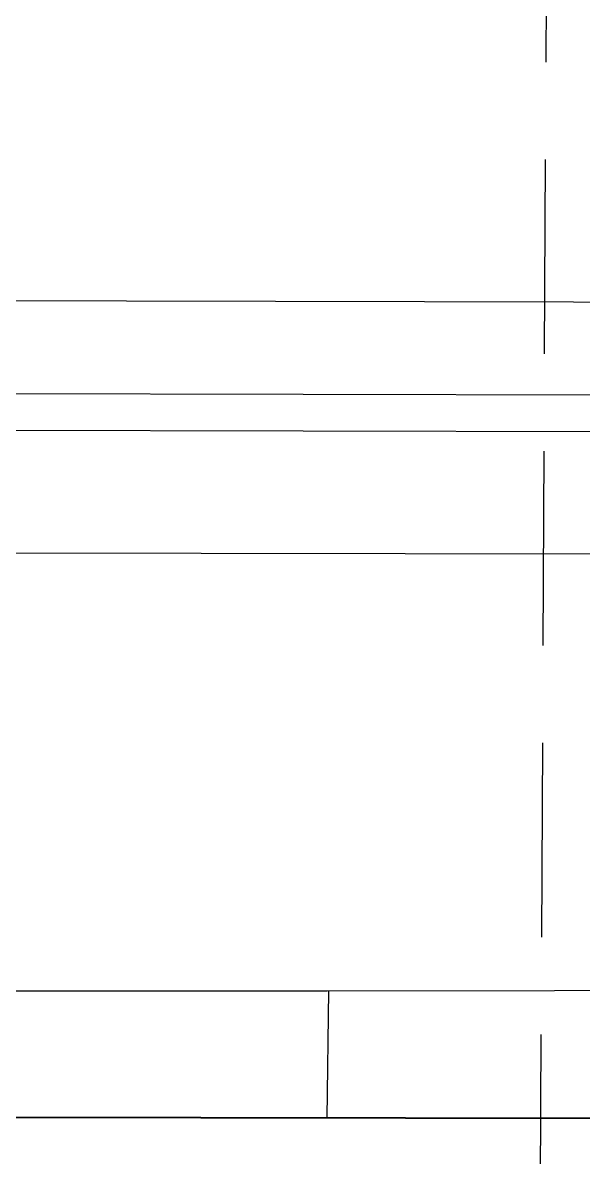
# Model space of a CAD drawing. Header units: millimetres. Extents: x -4997 to -4876, y -8737 to -8661.
# Drawn here: x -4919.887 to -4918.055, y -8708.878 to -8705.173 of the extents above; entities that cross this region are included whole.
import ezdxf

# ---------------------------------------------------------------- set-up
doc = ezdxf.new("R2010")
doc.units = ezdxf.units.MM
doc.header["$LTSCALE"] = 0.1
doc.linetypes.add('HIDDEN', pattern=[9.525, 6.35, -3.175])
doc.layers.add('coberturas', color=7, linetype='Continuous', lineweight=40)
for name, color, linetype in [('imagem', 7, 'Continuous'), ('layout cobertura', 251, 'Continuous'), ('visto', 9, 'Continuous')]:
    doc.layers.add(name, color=color, linetype=linetype)
picture_1 = doc.add_image_def('image1.jpg', size_in_pixel=(1920, 1080))

msp = doc.modelspace()

# ---------------------------------------------------------------- linework, layer by layer
at = {"layer": 'coberturas'}
msp.add_line((-4910.2815, -8708.7637), (-4921.9828, -8708.7453), dxfattribs=at)
at = {"layer": 'layout cobertura', "linetype": 'HIDDEN'}
msp.add_line((-4918.1953, -8709.1123), (-4918.1165, -8693.1125), dxfattribs=at)
at = {"layer": 'visto'}
msp.add_line((-4921.9828, -8706.3802), (-4910.2815, -8706.4027), dxfattribs=at).dxf.unprotected_set("ltscale", 0)
for p, q in [((-4921.9828, -8706.5002), (-4910.2815, -8706.5227)), ((-4921.9828, -8706.9002), (-4910.2815, -8706.9227)), ((-4918.8873, -8708.3341), (-4918.8927, -8708.7502))]:
    msp.add_line(p, q, dxfattribs=at)
for points in [[(-4921.9827, -8706.076), (-4911.269, -8706.0993), (-4910.2815, -8706.0998)], [(-4921.9828, -8708.3371), (-4921.4593, -8708.3365), (-4919.9374, -8708.3349), (-4918.8917, -8708.3341), (-4917.4065, -8708.3322), (-4916.3543, -8708.3278), (-4914.8215, -8708.3207), (-4913.8213, -8708.3134), (-4912.2618, -8708.3034), (-4911.2117, -8708.3025), (-4910.2815, -8708.3024)]]:
    msp.add_lwpolyline(points, dxfattribs=at)

# ---------------------------------------------------------------- pictures from other files: only their frames are drawn
at = {"layer": 'imagem'}
image = msp.add_image(picture_1, insert=(-4995.0367, -8736.0525), size_in_units=(116.4021, 65.4762), dxfattribs=at)
image.dxf.flags = 7

doc.saveas('drawing.dxf')
